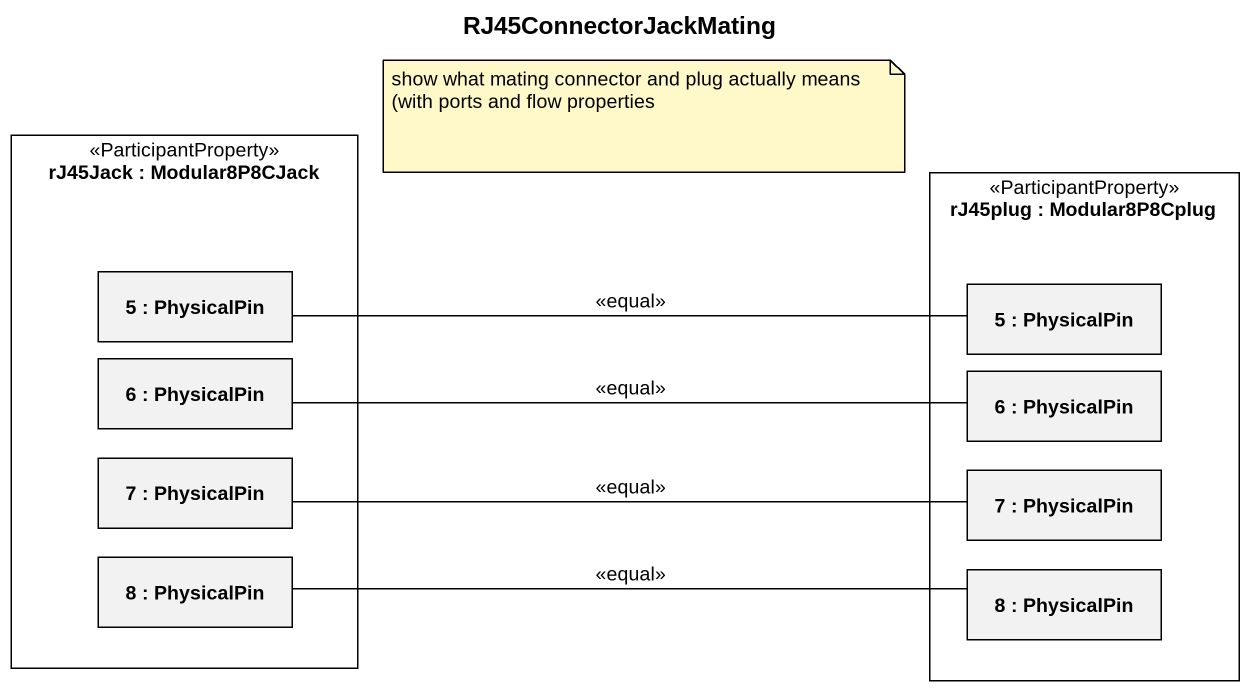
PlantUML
@startuml
title RJ45ConnectorJackMating
rectangle "rJ45Jack : Modular8P8CJack" as rJ45Jack <<ParticipantProperty>> {
  rectangle "5 : PhysicalPin" as p5
  rectangle "6 : PhysicalPin" as p6
  rectangle "7 : PhysicalPin" as p7
  rectangle "8 : PhysicalPin" as p8
}
rectangle "rJ45plug : Modular8P8Cplug" as rJ45plug <<ParticipantProperty>> {
  rectangle "5 : PhysicalPin" as p5_2
  rectangle "6 : PhysicalPin" as p6_2
  rectangle "7 : PhysicalPin" as p7_2
  rectangle "8 : PhysicalPin" as p8_2
}
p5 -right- p5_2 : <<equal>>
p6 -right- p6_2 : <<equal>>
p7 -right- p7_2 : <<equal>>
p8 -right- p8_2 : <<equal>>
note as N1
  show what mating connector and plug actually means
  (with ports and flow properties
end note
@enduml
